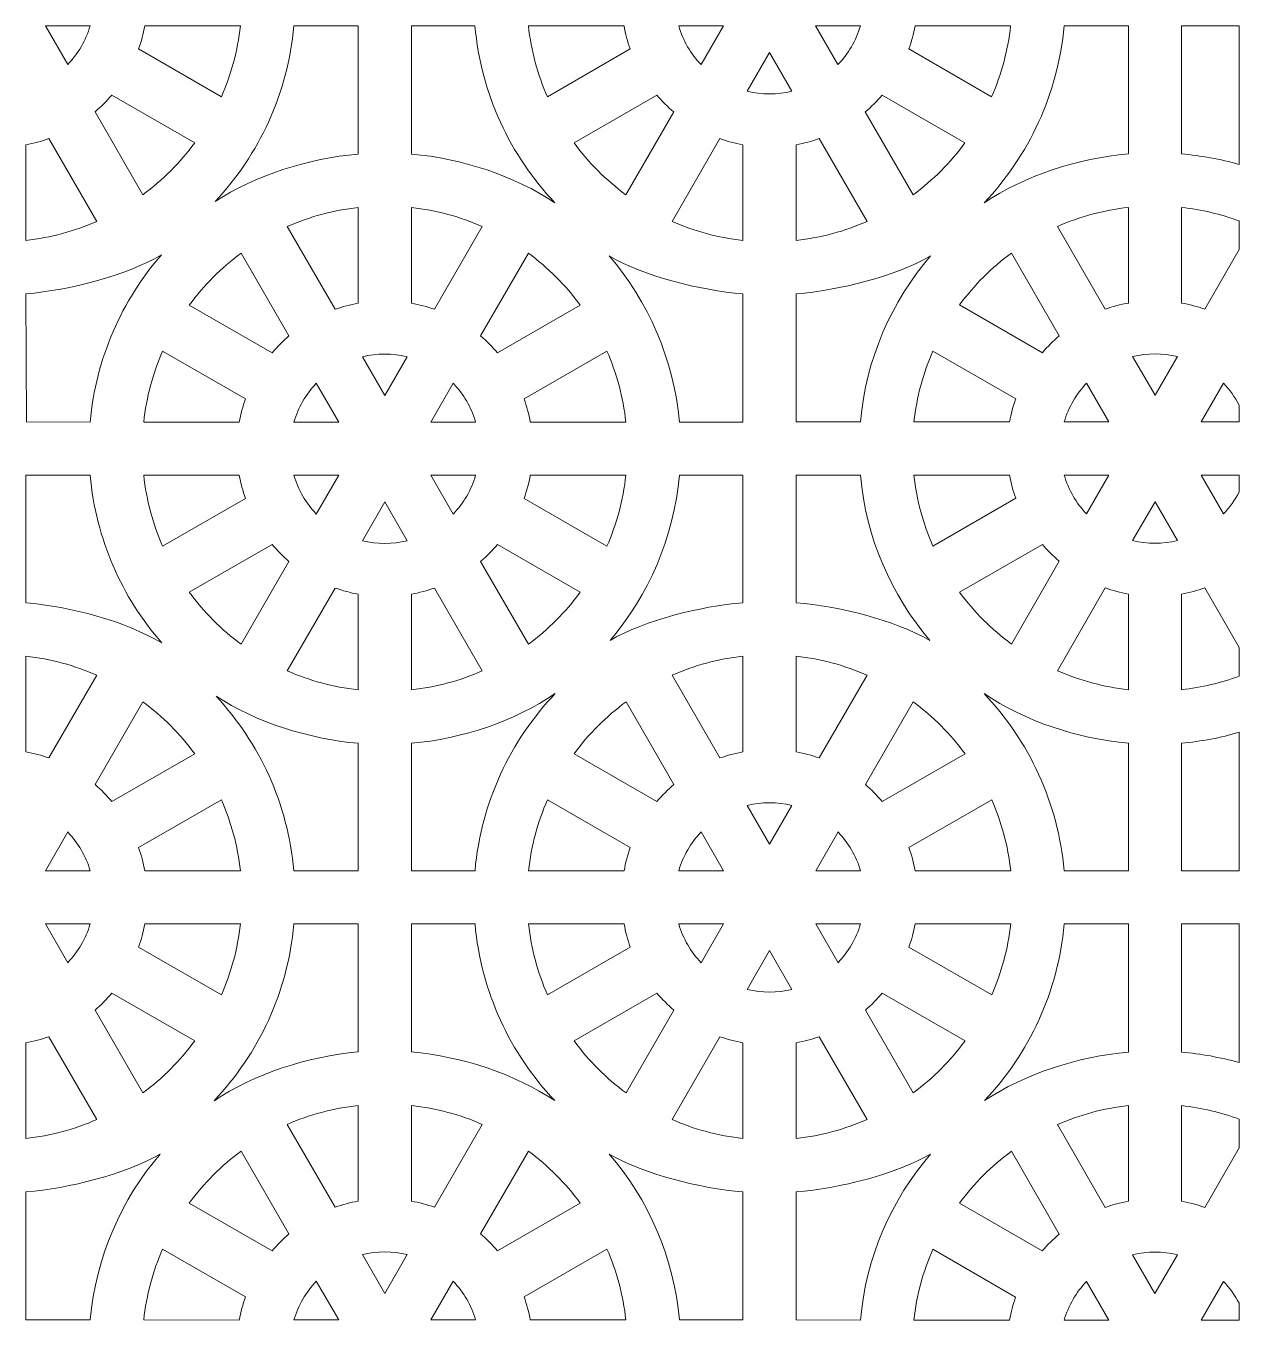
# Model space of a CAD drawing. Header units: centimetres. Extents: x -87 to 87, y -88 to 88.
# Drawn here: x 46.34 to 87.36, y -47.02 to -3.27 of the extents above; entities that cross this region are included whole.
import ezdxf

# ---------------------------------------------------------------- set-up
doc = ezdxf.new("R2010")
doc.units = ezdxf.units.CM
doc.header["$MEASUREMENT"] = 0
doc.layers.add('layer 1', color=7, linetype='Continuous')

msp = doc.modelspace()

# ---------------------------------------------------------------- linework, layer by layer
at = {"layer": 'layer 1', "color": 177, "lineweight": 9}
for points, knots in [([(47.00032, -3.27012), (47.00032, -3.27012), (47.75626, -4.57942), (47.75626, -4.57942), (47.75626, -4.57942), (48.10462, -4.21453), (48.36759, -3.76738), (48.51309, -3.27012), (48.51309, -3.27012), (48.51309, -3.27012), (47.00032, -3.27012), (47.00032, -3.27012)], [0, 0, 0, 0, 0.25, 0.25, 0.25, 0.25, 0.5, 0.5, 0.5, 0.5, 1, 1, 1, 1]), ([(52.95159, -5.66688), (52.95159, -5.66688), (50.15198, -4.05054), (50.15198, -4.05054), (50.15198, -4.05054), (50.24171, -3.79907), (50.31206, -3.53834), (50.36083, -3.27012), (50.36083, -3.27012), (50.36083, -3.27012), (53.59262, -3.27012), (53.59262, -3.27012), (53.59262, -3.27012), (53.50045, -4.1141), (53.28014, -4.91967), (52.95159, -5.66688)], [0, 0, 0, 0, 0.2, 0.2, 0.2, 0.2, 0.4, 0.4, 0.4, 0.4, 0.6, 0.6, 0.6, 0.6, 1, 1, 1, 1]), ([(57.57491, -3.27012), (57.57491, -3.27012), (55.4015, -3.27012), (55.4015, -3.27012), (55.4015, -3.27012), (55.19739, -5.55737), (54.2228, -7.62327), (52.73921, -9.20634), (52.73921, -9.20634), (54.08061, -8.32214), (55.88759, -7.75225), (57.5749, -7.60167), (57.5749, -7.60167), (57.5749, -7.60167), (57.57491, -3.27012), (57.57491, -3.27012)], [0, 0, 0, 0, 0.2, 0.2, 0.2, 0.2, 0.4, 0.4, 0.4, 0.4, 0.6, 0.6, 0.6, 0.6, 1, 1, 1, 1]), ([(59.37491, -3.27013), (59.37491, -3.27013), (61.52235, -3.27074), (61.52235, -3.27074), (61.52235, -3.27074), (61.72821, -5.57763), (62.71791, -7.65935), (64.2231, -9.24765), (64.2231, -9.24765), (62.86801, -8.33988), (61.08836, -7.75458), (59.37491, -7.60168), (59.37491, -7.60168), (59.37491, -7.60168), (59.37491, -3.27013), (59.37491, -3.27013)], [0, 0, 0, 0, 0.2, 0.2, 0.2, 0.2, 0.4, 0.4, 0.4, 0.4, 0.6, 0.6, 0.6, 0.6, 1, 1, 1, 1]), ([(63.33124, -3.27074), (63.33124, -3.27074), (66.56322, -3.27072), (66.56322, -3.27072), (66.56322, -3.27072), (66.612, -3.53891), (66.68206, -3.79968), (66.77179, -4.05113), (66.77179, -4.05113), (66.77179, -4.05113), (63.97237, -5.66739), (63.97237, -5.66739), (63.97237, -5.66739), (63.64382, -4.92019), (63.42343, -4.1147), (63.33124, -3.27074)], [0, 0, 0, 0, 0.2, 0.2, 0.2, 0.2, 0.4, 0.4, 0.4, 0.4, 0.6, 0.6, 0.6, 0.6, 1, 1, 1, 1]), ([(69.16765, -4.57997), (69.16765, -4.57997), (69.92354, -3.27074), (69.92354, -3.27074), (69.92354, -3.27074), (69.92354, -3.27074), (68.41076, -3.27074), (68.41076, -3.27074), (68.41076, -3.27074), (68.55626, -3.76794), (68.81928, -4.21507), (69.16765, -4.57997)], [0, 0, 0, 0, 0.25, 0.25, 0.25, 0.25, 0.5, 0.5, 0.5, 0.5, 1, 1, 1, 1]), ([(73.04128, -3.27072), (73.04128, -3.27072), (74.55402, -3.27074), (74.55402, -3.27074), (74.55402, -3.27074), (74.40851, -3.76797), (74.14551, -4.21508), (73.79717, -4.57994), (73.79717, -4.57994), (73.79717, -4.57994), (73.04128, -3.27072), (73.04128, -3.27072)], [0, 0, 0, 0, 0.25, 0.25, 0.25, 0.25, 0.5, 0.5, 0.5, 0.5, 1, 1, 1, 1]), ([(78.99249, -5.66741), (79.32104, -4.92022), (79.54135, -4.11469), (79.63353, -3.27074), (79.63353, -3.27074), (79.63353, -3.27074), (76.40155, -3.27074), (76.40155, -3.27074), (76.40155, -3.27074), (76.35279, -3.53889), (76.28262, -3.79961), (76.1929, -4.05103), (76.1929, -4.05103), (76.1929, -4.05103), (78.99249, -5.66741), (78.99249, -5.66741)], [0, 0, 0, 0, 0.2, 0.2, 0.2, 0.2, 0.4, 0.4, 0.4, 0.4, 0.6, 0.6, 0.6, 0.6, 1, 1, 1, 1]), ([(83.61577, -3.27075), (83.61577, -3.27075), (83.61576, -7.59777), (83.61576, -7.59777), (83.61576, -7.59777), (81.89986, -7.7509), (80.09805, -8.33767), (78.74171, -9.24765), (78.74171, -9.24765), (80.24688, -7.65937), (81.2356, -5.57815), (81.44148, -3.27125), (81.44148, -3.27125), (81.44148, -3.27125), (83.61577, -3.27075), (83.61577, -3.27075)], [0, 0, 0, 0, 0.2, 0.2, 0.2, 0.2, 0.4, 0.4, 0.4, 0.4, 0.6, 0.6, 0.6, 0.6, 1, 1, 1, 1]), ([(87.35908, -7.95032), (87.35908, -7.95032), (87.35906, -3.27044), (87.35906, -3.27044), (87.35906, -3.27044), (87.35906, -3.27044), (85.41577, -3.27074), (85.41577, -3.27074), (85.41577, -3.27074), (85.41577, -3.27074), (85.41577, -7.59778), (85.41577, -7.59778), (85.41577, -7.59778), (86.06314, -7.65554), (86.71966, -7.77503), (87.35908, -7.95032)], [0, 0, 0, 0, 0.2, 0.2, 0.2, 0.2, 0.4, 0.4, 0.4, 0.4, 0.6, 0.6, 0.6, 0.6, 1, 1, 1, 1]), ([(70.72607, -5.48072), (70.72607, -5.48072), (71.4824, -4.17071), (71.4824, -4.17071), (71.4824, -4.17071), (71.4824, -4.17071), (72.23878, -5.48074), (72.23878, -5.48074), (72.23878, -5.48074), (71.74402, -5.60073), (71.22083, -5.60068), (70.72607, -5.48072)], [0, 0, 0, 0, 0.25, 0.25, 0.25, 0.25, 0.5, 0.5, 0.5, 0.5, 1, 1, 1, 1]), ([(52.05007, -7.22485), (51.55745, -7.89428), (50.96543, -8.48577), (50.296, -8.97843), (50.296, -8.97843), (50.296, -8.97843), (48.68, -6.17944), (48.68, -6.17944), (48.68, -6.17944), (48.8852, -6.00481), (49.07612, -5.81389), (49.25076, -5.60868), (49.25076, -5.60868), (49.25076, -5.60868), (52.05007, -7.22485), (52.05007, -7.22485)], [0, 0, 0, 0, 0.2, 0.2, 0.2, 0.2, 0.4, 0.4, 0.4, 0.4, 0.6, 0.6, 0.6, 0.6, 1, 1, 1, 1]), ([(66.62766, -8.97934), (65.95826, -8.48672), (65.3664, -7.89482), (64.87377, -7.22542), (64.87377, -7.22542), (64.87377, -7.22542), (67.67302, -5.60927), (67.67302, -5.60927), (67.67302, -5.60927), (67.84767, -5.81449), (68.03863, -6.00542), (68.24384, -6.18006), (68.24384, -6.18006), (68.24384, -6.18006), (66.62766, -8.97934), (66.62766, -8.97934)], [0, 0, 0, 0, 0.2, 0.2, 0.2, 0.2, 0.4, 0.4, 0.4, 0.4, 0.6, 0.6, 0.6, 0.6, 1, 1, 1, 1]), ([(74.72092, -6.17994), (74.72092, -6.17994), (76.33713, -8.97933), (76.33713, -8.97933), (76.33713, -8.97933), (77.00653, -8.48671), (77.59843, -7.89482), (78.09105, -7.22542), (78.09105, -7.22542), (78.09105, -7.22542), (75.29169, -5.60916), (75.29169, -5.60916), (75.29169, -5.60916), (75.11706, -5.81436), (74.92613, -6.0053), (74.72092, -6.17994)], [0, 0, 0, 0, 0.2, 0.2, 0.2, 0.2, 0.4, 0.4, 0.4, 0.4, 0.6, 0.6, 0.6, 0.6, 1, 1, 1, 1]), ([(47.12187, -7.08065), (46.87041, -7.17038), (46.60964, -7.24057), (46.34143, -7.28935), (46.34143, -7.28935), (46.34143, -7.28935), (46.34146, -10.52131), (46.34146, -10.52131), (46.34146, -10.52131), (47.18542, -10.42914), (47.99084, -10.20854), (48.73806, -9.87998), (48.73806, -9.87998), (48.73806, -9.87998), (47.12187, -7.08065), (47.12187, -7.08065)], [0, 0, 0, 0, 0.2, 0.2, 0.2, 0.2, 0.4, 0.4, 0.4, 0.4, 0.6, 0.6, 0.6, 0.6, 1, 1, 1, 1]), ([(69.80203, -7.08121), (69.80203, -7.08121), (68.18582, -9.88054), (68.18582, -9.88054), (68.18582, -9.88054), (68.93302, -10.2091), (69.73842, -10.42953), (70.58237, -10.5217), (70.58237, -10.5217), (70.58237, -10.5217), (70.58237, -7.28988), (70.58237, -7.28988), (70.58237, -7.28988), (70.3142, -7.24112), (70.05347, -7.17094), (69.80203, -7.08121)], [0, 0, 0, 0, 0.2, 0.2, 0.2, 0.2, 0.4, 0.4, 0.4, 0.4, 0.6, 0.6, 0.6, 0.6, 1, 1, 1, 1]), ([(72.38237, -10.52178), (72.38237, -10.52178), (72.38237, -7.28987), (72.38237, -7.28987), (72.38237, -7.28987), (72.65055, -7.2411), (72.91131, -7.17093), (73.16276, -7.08119), (73.16276, -7.08119), (73.16276, -7.08119), (74.77911, -9.88078), (74.77911, -9.88078), (74.77911, -9.88078), (74.03189, -10.20934), (73.22633, -10.42959), (72.38237, -10.52178)], [0, 0, 0, 0, 0.2, 0.2, 0.2, 0.2, 0.4, 0.4, 0.4, 0.4, 0.6, 0.6, 0.6, 0.6, 1, 1, 1, 1]), ([(57.57491, -9.41055), (57.57491, -9.41055), (57.57494, -12.64251), (57.57494, -12.64251), (57.57494, -12.64251), (57.30674, -12.69129), (57.04598, -12.76141), (56.79453, -12.85114), (56.79453, -12.85114), (56.79453, -12.85114), (55.17819, -10.05159), (55.17819, -10.05159), (55.17819, -10.05159), (55.9254, -9.72303), (56.73095, -9.50271), (57.57491, -9.41055)], [0, 0, 0, 0, 0.2, 0.2, 0.2, 0.2, 0.4, 0.4, 0.4, 0.4, 0.6, 0.6, 0.6, 0.6, 1, 1, 1, 1]), ([(60.15532, -12.85121), (59.90386, -12.76148), (59.64309, -12.69129), (59.37488, -12.64251), (59.37488, -12.64251), (59.37488, -12.64251), (59.37491, -9.41055), (59.37491, -9.41055), (59.37491, -9.41055), (60.21887, -9.50272), (61.02429, -9.72332), (61.77151, -10.05188), (61.77151, -10.05188), (61.77151, -10.05188), (60.15532, -12.85121), (60.15532, -12.85121)], [0, 0, 0, 0, 0.2, 0.2, 0.2, 0.2, 0.4, 0.4, 0.4, 0.4, 0.6, 0.6, 0.6, 0.6, 1, 1, 1, 1]), ([(83.61577, -9.40665), (83.61577, -9.40665), (83.6158, -12.63861), (83.6158, -12.63861), (83.6158, -12.63861), (83.3476, -12.68739), (83.08684, -12.75751), (82.83539, -12.84724), (82.83539, -12.84724), (82.83539, -12.84724), (81.21905, -10.04769), (81.21905, -10.04769), (81.21905, -10.04769), (81.96626, -9.71913), (82.77181, -9.49881), (83.61577, -9.40665)], [0, 0, 0, 0, 0.2, 0.2, 0.2, 0.2, 0.4, 0.4, 0.4, 0.4, 0.6, 0.6, 0.6, 0.6, 1, 1, 1, 1]), ([(87.35907, -10.83313), (87.35907, -10.83313), (87.35908, -9.86463), (87.35908, -9.86463), (87.35908, -9.86463), (86.74276, -9.6366), (86.09161, -9.48045), (85.41577, -9.40665), (85.41577, -9.40665), (85.41577, -9.40665), (85.41574, -12.63861), (85.41574, -12.63861), (85.41574, -12.63861), (85.68395, -12.68739), (85.94472, -12.75758), (86.19618, -12.84731), (86.19618, -12.84731), (86.19618, -12.84731), (87.35907, -10.83313), (87.35907, -10.83313)], [0, 0, 0, 0, 0.16666667, 0.16666667, 0.16666667, 0.16666667, 0.33333333, 0.33333333, 0.33333333, 0.33333333, 0.5, 0.5, 0.5, 0.5, 0.66666667, 0.66666667, 0.66666667, 0.66666667, 1, 1, 1, 1]), ([(46.36072, -16.65188), (46.36072, -16.65188), (46.34146, -12.33018), (46.34146, -12.33018), (46.34146, -12.33018), (47.84279, -12.19621), (49.68711, -11.73024), (50.92378, -11.00628), (50.92378, -11.00628), (49.58292, -12.54941), (48.70714, -14.5074), (48.51489, -16.66174), (48.51489, -16.66174), (48.51489, -16.66174), (46.36072, -16.65188), (46.36072, -16.65188)], [0, 0, 0, 0, 0.2, 0.2, 0.2, 0.2, 0.4, 0.4, 0.4, 0.4, 0.6, 0.6, 0.6, 0.6, 1, 1, 1, 1]), ([(53.62023, -10.9531), (52.95081, -11.44574), (52.35888, -12.03756), (51.86626, -12.70695), (51.86626, -12.70695), (51.86626, -12.70695), (54.66563, -14.32316), (54.66563, -14.32316), (54.66563, -14.32316), (54.84027, -14.11796), (55.0312, -13.92706), (55.23642, -13.75241), (55.23642, -13.75241), (55.23642, -13.75241), (53.62023, -10.9531), (53.62023, -10.9531)], [0, 0, 0, 0, 0.2, 0.2, 0.2, 0.2, 0.4, 0.4, 0.4, 0.4, 0.6, 0.6, 0.6, 0.6, 1, 1, 1, 1]), ([(65.08352, -12.70701), (64.5909, -12.03758), (63.99888, -11.44609), (63.32945, -10.95343), (63.32945, -10.95343), (63.32945, -10.95343), (61.71345, -13.75242), (61.71345, -13.75242), (61.71345, -13.75242), (61.91865, -13.92705), (62.10957, -14.11797), (62.28421, -14.32318), (62.28421, -14.32318), (62.28421, -14.32318), (65.08352, -12.70701), (65.08352, -12.70701)], [0, 0, 0, 0, 0.2, 0.2, 0.2, 0.2, 0.4, 0.4, 0.4, 0.4, 0.6, 0.6, 0.6, 0.6, 1, 1, 1, 1]), ([(70.58238, -16.66174), (70.58238, -16.66174), (70.58239, -12.33073), (70.58239, -12.33073), (70.58239, -12.33073), (69.10945, -12.19928), (67.28132, -11.74829), (66.0618, -11.04763), (66.0618, -11.04763), (67.38248, -12.58431), (68.24442, -14.52659), (68.43495, -16.66174), (68.43495, -16.66174), (68.43495, -16.66174), (70.58238, -16.66174), (70.58238, -16.66174)], [0, 0, 0, 0, 0.2, 0.2, 0.2, 0.2, 0.4, 0.4, 0.4, 0.4, 0.6, 0.6, 0.6, 0.6, 1, 1, 1, 1]), ([(72.3818, -16.65784), (72.3818, -16.65784), (74.55575, -16.65784), (74.55575, -16.65784), (74.55575, -16.65784), (74.74612, -14.52449), (75.60677, -12.58369), (76.92556, -11.04763), (76.92556, -11.04763), (75.70581, -11.74843), (73.8548, -12.19945), (72.38157, -12.3308), (72.38157, -12.3308), (72.38157, -12.3308), (72.3818, -16.65784), (72.3818, -16.65784)], [0, 0, 0, 0, 0.2, 0.2, 0.2, 0.2, 0.4, 0.4, 0.4, 0.4, 0.6, 0.6, 0.6, 0.6, 1, 1, 1, 1]), ([(79.66109, -10.9492), (78.99167, -11.44184), (78.39974, -12.03366), (77.90712, -12.70305), (77.90712, -12.70305), (77.90712, -12.70305), (80.70649, -14.31926), (80.70649, -14.31926), (80.70649, -14.31926), (80.88113, -14.11406), (81.07206, -13.92316), (81.27728, -13.74851), (81.27728, -13.74851), (81.27728, -13.74851), (79.66109, -10.9492), (79.66109, -10.9492)], [0, 0, 0, 0, 0.2, 0.2, 0.2, 0.2, 0.4, 0.4, 0.4, 0.4, 0.6, 0.6, 0.6, 0.6, 1, 1, 1, 1]), ([(50.96484, -14.26498), (50.63627, -15.01221), (50.41594, -15.81775), (50.32377, -16.66173), (50.32377, -16.66173), (50.32377, -16.66173), (53.55572, -16.66181), (53.55572, -16.66181), (53.55572, -16.66181), (53.60448, -16.39358), (53.67457, -16.13275), (53.76433, -15.88125), (53.76433, -15.88125), (53.76433, -15.88125), (50.96484, -14.26498), (50.96484, -14.26498)], [0, 0, 0, 0, 0.2, 0.2, 0.2, 0.2, 0.4, 0.4, 0.4, 0.4, 0.6, 0.6, 0.6, 0.6, 1, 1, 1, 1]), ([(59.2313, -14.45163), (59.2313, -14.45163), (58.47493, -15.76172), (58.47493, -15.76172), (58.47493, -15.76172), (58.47493, -15.76172), (57.71861, -14.45163), (57.71861, -14.45163), (57.71861, -14.45163), (58.21329, -14.33171), (58.73662, -14.3317), (59.2313, -14.45163)], [0, 0, 0, 0, 0.25, 0.25, 0.25, 0.25, 0.5, 0.5, 0.5, 0.5, 1, 1, 1, 1]), ([(65.98504, -14.26498), (65.98504, -14.26498), (63.18543, -15.88132), (63.18543, -15.88132), (63.18543, -15.88132), (63.27516, -16.13279), (63.34551, -16.39352), (63.39428, -16.66174), (63.39428, -16.66174), (63.39428, -16.66174), (66.62607, -16.66174), (66.62607, -16.66174), (66.62607, -16.66174), (66.5339, -15.81776), (66.31359, -15.01219), (65.98504, -14.26498)], [0, 0, 0, 0, 0.2, 0.2, 0.2, 0.2, 0.4, 0.4, 0.4, 0.4, 0.6, 0.6, 0.6, 0.6, 1, 1, 1, 1]), ([(77.0057, -14.26108), (76.67713, -15.00831), (76.4568, -15.81385), (76.36463, -16.65783), (76.36463, -16.65783), (76.36463, -16.65783), (79.59658, -16.65791), (79.59658, -16.65791), (79.59658, -16.65791), (79.64534, -16.38968), (79.71543, -16.12885), (79.80519, -15.87735), (79.80519, -15.87735), (79.80519, -15.87735), (77.0057, -14.26108), (77.0057, -14.26108)], [0, 0, 0, 0, 0.2, 0.2, 0.2, 0.2, 0.4, 0.4, 0.4, 0.4, 0.6, 0.6, 0.6, 0.6, 1, 1, 1, 1]), ([(85.27216, -14.44773), (85.27216, -14.44773), (84.51579, -15.75782), (84.51579, -15.75782), (84.51579, -15.75782), (84.51579, -15.75782), (83.75947, -14.44773), (83.75947, -14.44773), (83.75947, -14.44773), (84.25415, -14.32781), (84.77748, -14.3278), (85.27216, -14.44773)], [0, 0, 0, 0, 0.25, 0.25, 0.25, 0.25, 0.5, 0.5, 0.5, 0.5, 1, 1, 1, 1]), ([(56.1602, -15.35244), (56.1602, -15.35244), (56.91609, -16.66174), (56.91609, -16.66174), (56.91609, -16.66174), (56.91609, -16.66174), (55.40329, -16.66174), (55.40329, -16.66174), (55.40329, -16.66174), (55.54879, -16.16451), (55.81181, -15.71737), (56.1602, -15.35244)], [0, 0, 0, 0, 0.25, 0.25, 0.25, 0.25, 0.5, 0.5, 0.5, 0.5, 1, 1, 1, 1]), ([(60.03377, -16.66174), (60.03377, -16.66174), (60.78971, -15.35244), (60.78971, -15.35244), (60.78971, -15.35244), (61.13807, -15.71733), (61.40104, -16.16448), (61.54654, -16.66174), (61.54654, -16.66174), (61.54654, -16.66174), (60.03377, -16.66174), (60.03377, -16.66174)], [0, 0, 0, 0, 0.25, 0.25, 0.25, 0.25, 0.5, 0.5, 0.5, 0.5, 1, 1, 1, 1]), ([(82.20106, -15.34854), (82.20106, -15.34854), (82.95695, -16.65784), (82.95695, -16.65784), (82.95695, -16.65784), (82.95695, -16.65784), (81.44415, -16.65784), (81.44415, -16.65784), (81.44415, -16.65784), (81.58965, -16.16061), (81.85267, -15.71347), (82.20106, -15.34854)], [0, 0, 0, 0, 0.25, 0.25, 0.25, 0.25, 0.5, 0.5, 0.5, 0.5, 1, 1, 1, 1]), ([(87.35907, -16.65784), (87.35907, -16.65784), (87.35908, -16.08838), (87.35908, -16.08838), (87.35908, -16.08838), (87.21838, -15.81672), (87.03987, -15.56778), (86.83057, -15.34854), (86.83057, -15.34854), (86.83057, -15.34854), (86.07463, -16.65784), (86.07463, -16.65784), (86.07463, -16.65784), (86.07463, -16.65784), (87.35907, -16.65784), (87.35907, -16.65784)], [0, 0, 0, 0, 0.2, 0.2, 0.2, 0.2, 0.4, 0.4, 0.4, 0.4, 0.6, 0.6, 0.6, 0.6, 1, 1, 1, 1]), ([(48.51489, -18.46174), (48.70761, -20.62126), (49.58724, -22.58336), (50.93358, -24.12813), (50.93358, -24.12813), (49.68221, -23.38339), (47.86775, -22.90398), (46.34151, -22.76779), (46.34151, -22.76779), (46.34151, -22.76779), (46.34151, -18.45722), (46.34151, -18.45722), (46.34151, -18.45722), (46.34151, -18.45722), (48.51489, -18.46174), (48.51489, -18.46174)], [0, 0, 0, 0, 0.2, 0.2, 0.2, 0.2, 0.4, 0.4, 0.4, 0.4, 0.6, 0.6, 0.6, 0.6, 1, 1, 1, 1]), ([(50.32378, -18.46174), (50.32378, -18.46174), (53.55576, -18.46172), (53.55576, -18.46172), (53.55576, -18.46172), (53.60454, -18.72991), (53.6746, -18.99068), (53.76433, -19.24213), (53.76433, -19.24213), (53.76433, -19.24213), (50.96491, -20.85839), (50.96491, -20.85839), (50.96491, -20.85839), (50.63636, -20.11119), (50.41597, -19.3057), (50.32378, -18.46174)], [0, 0, 0, 0, 0.2, 0.2, 0.2, 0.2, 0.4, 0.4, 0.4, 0.4, 0.6, 0.6, 0.6, 0.6, 1, 1, 1, 1]), ([(56.16019, -19.77097), (56.16019, -19.77097), (56.91608, -18.46174), (56.91608, -18.46174), (56.91608, -18.46174), (56.91608, -18.46174), (55.4033, -18.46174), (55.4033, -18.46174), (55.4033, -18.46174), (55.5488, -18.95894), (55.81182, -19.40607), (56.16019, -19.77097)], [0, 0, 0, 0, 0.25, 0.25, 0.25, 0.25, 0.5, 0.5, 0.5, 0.5, 1, 1, 1, 1]), ([(60.03382, -18.46172), (60.03382, -18.46172), (61.54656, -18.46174), (61.54656, -18.46174), (61.54656, -18.46174), (61.40105, -18.95897), (61.13805, -19.40608), (60.78971, -19.77094), (60.78971, -19.77094), (60.78971, -19.77094), (60.03382, -18.46172), (60.03382, -18.46172)], [0, 0, 0, 0, 0.25, 0.25, 0.25, 0.25, 0.5, 0.5, 0.5, 0.5, 1, 1, 1, 1]), ([(65.98503, -20.85841), (66.31358, -20.11122), (66.53389, -19.30569), (66.62607, -18.46174), (66.62607, -18.46174), (66.62607, -18.46174), (63.39409, -18.46174), (63.39409, -18.46174), (63.39409, -18.46174), (63.34533, -18.72989), (63.27516, -18.99061), (63.18544, -19.24203), (63.18544, -19.24203), (63.18544, -19.24203), (65.98503, -20.85841), (65.98503, -20.85841)], [0, 0, 0, 0, 0.2, 0.2, 0.2, 0.2, 0.4, 0.4, 0.4, 0.4, 0.6, 0.6, 0.6, 0.6, 1, 1, 1, 1]), ([(70.58413, -18.46174), (70.58413, -18.46174), (70.58521, -22.76786), (70.58521, -22.76786), (70.58521, -22.76786), (69.1189, -22.89871), (67.30656, -23.34623), (66.0911, -24.04149), (66.0911, -24.04149), (67.39518, -22.51027), (68.24581, -20.58104), (68.43494, -18.46175), (68.43494, -18.46175), (68.43494, -18.46175), (70.58413, -18.46174), (70.58413, -18.46174)], [0, 0, 0, 0, 0.2, 0.2, 0.2, 0.2, 0.4, 0.4, 0.4, 0.4, 0.6, 0.6, 0.6, 0.6, 1, 1, 1, 1]), ([(72.38512, -18.45784), (72.38512, -18.45784), (74.55575, -18.45784), (74.55575, -18.45784), (74.55575, -18.45784), (74.74504, -20.57892), (75.59695, -22.50964), (76.90293, -24.04149), (76.90293, -24.04149), (75.68723, -23.3461), (73.85099, -22.89855), (72.38439, -22.76779), (72.38439, -22.76779), (72.38439, -22.76779), (72.38512, -18.45784), (72.38512, -18.45784)], [0, 0, 0, 0, 0.2, 0.2, 0.2, 0.2, 0.4, 0.4, 0.4, 0.4, 0.6, 0.6, 0.6, 0.6, 1, 1, 1, 1]), ([(76.36464, -18.45784), (76.36464, -18.45784), (79.59662, -18.45782), (79.59662, -18.45782), (79.59662, -18.45782), (79.6454, -18.72601), (79.71546, -18.98678), (79.80519, -19.23823), (79.80519, -19.23823), (79.80519, -19.23823), (77.00577, -20.85449), (77.00577, -20.85449), (77.00577, -20.85449), (76.67722, -20.10729), (76.45683, -19.3018), (76.36464, -18.45784)], [0, 0, 0, 0, 0.2, 0.2, 0.2, 0.2, 0.4, 0.4, 0.4, 0.4, 0.6, 0.6, 0.6, 0.6, 1, 1, 1, 1]), ([(82.20105, -19.76707), (82.20105, -19.76707), (82.95694, -18.45784), (82.95694, -18.45784), (82.95694, -18.45784), (82.95694, -18.45784), (81.44416, -18.45784), (81.44416, -18.45784), (81.44416, -18.45784), (81.58966, -18.95504), (81.85268, -19.40217), (82.20105, -19.76707)], [0, 0, 0, 0, 0.25, 0.25, 0.25, 0.25, 0.5, 0.5, 0.5, 0.5, 1, 1, 1, 1]), ([(87.35908, -19.02725), (87.35908, -19.02725), (87.35908, -18.45782), (87.35908, -18.45782), (87.35908, -18.45782), (87.35908, -18.45782), (86.07468, -18.45782), (86.07468, -18.45782), (86.07468, -18.45782), (86.07468, -18.45782), (86.83057, -19.76704), (86.83057, -19.76704), (86.83057, -19.76704), (87.03986, -19.54782), (87.21836, -19.2989), (87.35908, -19.02725)], [0, 0, 0, 0, 0.2, 0.2, 0.2, 0.2, 0.4, 0.4, 0.4, 0.4, 0.6, 0.6, 0.6, 0.6, 1, 1, 1, 1]), ([(57.71861, -20.67172), (57.71861, -20.67172), (58.47494, -19.36171), (58.47494, -19.36171), (58.47494, -19.36171), (58.47494, -19.36171), (59.23132, -20.67174), (59.23132, -20.67174), (59.23132, -20.67174), (58.73656, -20.79173), (58.21337, -20.79168), (57.71861, -20.67172)], [0, 0, 0, 0, 0.25, 0.25, 0.25, 0.25, 0.5, 0.5, 0.5, 0.5, 1, 1, 1, 1]), ([(83.75947, -20.66782), (83.75947, -20.66782), (84.5158, -19.35781), (84.5158, -19.35781), (84.5158, -19.35781), (84.5158, -19.35781), (85.27218, -20.66784), (85.27218, -20.66784), (85.27218, -20.66784), (84.77742, -20.78783), (84.25423, -20.78778), (83.75947, -20.66782)], [0, 0, 0, 0, 0.25, 0.25, 0.25, 0.25, 0.5, 0.5, 0.5, 0.5, 1, 1, 1, 1]), ([(53.6202, -24.17034), (52.9508, -23.67772), (52.35894, -23.08582), (51.86631, -22.41642), (51.86631, -22.41642), (51.86631, -22.41642), (54.66556, -20.80027), (54.66556, -20.80027), (54.66556, -20.80027), (54.84021, -21.00549), (55.03117, -21.19642), (55.23638, -21.37106), (55.23638, -21.37106), (55.23638, -21.37106), (53.6202, -24.17034), (53.6202, -24.17034)], [0, 0, 0, 0, 0.2, 0.2, 0.2, 0.2, 0.4, 0.4, 0.4, 0.4, 0.6, 0.6, 0.6, 0.6, 1, 1, 1, 1]), ([(61.71346, -21.37094), (61.71346, -21.37094), (63.32967, -24.17033), (63.32967, -24.17033), (63.32967, -24.17033), (63.99907, -23.67771), (64.59097, -23.08582), (65.08359, -22.41642), (65.08359, -22.41642), (65.08359, -22.41642), (62.28423, -20.80016), (62.28423, -20.80016), (62.28423, -20.80016), (62.1096, -21.00536), (61.91867, -21.1963), (61.71346, -21.37094)], [0, 0, 0, 0, 0.2, 0.2, 0.2, 0.2, 0.4, 0.4, 0.4, 0.4, 0.6, 0.6, 0.6, 0.6, 1, 1, 1, 1]), ([(79.66106, -24.16644), (78.99166, -23.67382), (78.3998, -23.08192), (77.90717, -22.41252), (77.90717, -22.41252), (77.90717, -22.41252), (80.70642, -20.79637), (80.70642, -20.79637), (80.70642, -20.79637), (80.88107, -21.00159), (81.07203, -21.19252), (81.27724, -21.36716), (81.27724, -21.36716), (81.27724, -21.36716), (79.66106, -24.16644), (79.66106, -24.16644)], [0, 0, 0, 0, 0.2, 0.2, 0.2, 0.2, 0.4, 0.4, 0.4, 0.4, 0.6, 0.6, 0.6, 0.6, 1, 1, 1, 1]), ([(56.79457, -22.27221), (56.79457, -22.27221), (55.17836, -25.07154), (55.17836, -25.07154), (55.17836, -25.07154), (55.92556, -25.4001), (56.73096, -25.62053), (57.57491, -25.7127), (57.57491, -25.7127), (57.57491, -25.7127), (57.57491, -22.48088), (57.57491, -22.48088), (57.57491, -22.48088), (57.30674, -22.43212), (57.04601, -22.36194), (56.79457, -22.27221)], [0, 0, 0, 0, 0.2, 0.2, 0.2, 0.2, 0.4, 0.4, 0.4, 0.4, 0.6, 0.6, 0.6, 0.6, 1, 1, 1, 1]), ([(59.37491, -25.71278), (59.37491, -25.71278), (59.37491, -22.48087), (59.37491, -22.48087), (59.37491, -22.48087), (59.64309, -22.4321), (59.90385, -22.36193), (60.1553, -22.27219), (60.1553, -22.27219), (60.1553, -22.27219), (61.77165, -25.07178), (61.77165, -25.07178), (61.77165, -25.07178), (61.02443, -25.40034), (60.21887, -25.62059), (59.37491, -25.71278)], [0, 0, 0, 0, 0.2, 0.2, 0.2, 0.2, 0.4, 0.4, 0.4, 0.4, 0.6, 0.6, 0.6, 0.6, 1, 1, 1, 1]), ([(82.83543, -22.26831), (82.83543, -22.26831), (81.21922, -25.06764), (81.21922, -25.06764), (81.21922, -25.06764), (81.96642, -25.3962), (82.77182, -25.61663), (83.61577, -25.7088), (83.61577, -25.7088), (83.61577, -25.7088), (83.61577, -22.47698), (83.61577, -22.47698), (83.61577, -22.47698), (83.3476, -22.42822), (83.08687, -22.35804), (82.83543, -22.26831)], [0, 0, 0, 0, 0.2, 0.2, 0.2, 0.2, 0.4, 0.4, 0.4, 0.4, 0.6, 0.6, 0.6, 0.6, 1, 1, 1, 1]), ([(87.35908, -25.25121), (87.35908, -25.25121), (87.35908, -24.2825), (87.35908, -24.2825), (87.35908, -24.2825), (87.35908, -24.2825), (86.19616, -22.26829), (86.19616, -22.26829), (86.19616, -22.26829), (85.94471, -22.35803), (85.68395, -22.4282), (85.41577, -22.47697), (85.41577, -22.47697), (85.41577, -22.47697), (85.41577, -25.70888), (85.41577, -25.70888), (85.41577, -25.70888), (86.09156, -25.63507), (86.74277, -25.47914), (87.35908, -25.25121)], [0, 0, 0, 0, 0.16666667, 0.16666667, 0.16666667, 0.16666667, 0.33333333, 0.33333333, 0.33333333, 0.33333333, 0.5, 0.5, 0.5, 0.5, 0.66666667, 0.66666667, 0.66666667, 0.66666667, 1, 1, 1, 1]), ([(47.12192, -28.01732), (46.87046, -27.92759), (46.60969, -27.8574), (46.34148, -27.80862), (46.34148, -27.80862), (46.34148, -27.80862), (46.34151, -24.57666), (46.34151, -24.57666), (46.34151, -24.57666), (47.18547, -24.66883), (47.99089, -24.88943), (48.73811, -25.21799), (48.73811, -25.21799), (48.73811, -25.21799), (47.12192, -28.01732), (47.12192, -28.01732)], [0, 0, 0, 0, 0.2, 0.2, 0.2, 0.2, 0.4, 0.4, 0.4, 0.4, 0.6, 0.6, 0.6, 0.6, 1, 1, 1, 1]), ([(69.80485, -28.01738), (69.80485, -28.01738), (68.18864, -25.21805), (68.18864, -25.21805), (68.18864, -25.21805), (68.93584, -24.88949), (69.74124, -24.66906), (70.58519, -24.57689), (70.58519, -24.57689), (70.58519, -24.57689), (70.58519, -27.80871), (70.58519, -27.80871), (70.58519, -27.80871), (70.31702, -27.85747), (70.05629, -27.92765), (69.80485, -28.01738)], [0, 0, 0, 0, 0.2, 0.2, 0.2, 0.2, 0.4, 0.4, 0.4, 0.4, 0.6, 0.6, 0.6, 0.6, 1, 1, 1, 1]), ([(72.38519, -24.57681), (72.38519, -24.57681), (72.38519, -27.80872), (72.38519, -27.80872), (72.38519, -27.80872), (72.65337, -27.85749), (72.91413, -27.92766), (73.16558, -28.0174), (73.16558, -28.0174), (73.16558, -28.0174), (74.78193, -25.21781), (74.78193, -25.21781), (74.78193, -25.21781), (74.03471, -24.88925), (73.22915, -24.669), (72.38519, -24.57681)], [0, 0, 0, 0, 0.2, 0.2, 0.2, 0.2, 0.4, 0.4, 0.4, 0.4, 0.6, 0.6, 0.6, 0.6, 1, 1, 1, 1]), ([(52.05012, -27.87312), (51.5575, -27.20369), (50.96548, -26.6122), (50.29605, -26.11954), (50.29605, -26.11954), (50.29605, -26.11954), (48.68005, -28.91853), (48.68005, -28.91853), (48.68005, -28.91853), (48.88525, -29.09316), (49.07617, -29.28408), (49.25081, -29.48929), (49.25081, -29.48929), (49.25081, -29.48929), (52.05012, -27.87312), (52.05012, -27.87312)], [0, 0, 0, 0, 0.2, 0.2, 0.2, 0.2, 0.4, 0.4, 0.4, 0.4, 0.6, 0.6, 0.6, 0.6, 1, 1, 1, 1]), ([(55.49275, -31.82785), (55.49275, -31.82785), (57.5739, -31.82785), (57.5739, -31.82785), (57.5739, -31.82785), (57.5739, -31.82785), (57.57493, -27.52173), (57.57493, -27.52173), (57.57493, -27.52173), (55.89483, -27.3718), (54.11059, -26.80598), (52.77304, -25.92817), (52.77304, -25.92817), (54.2376, -27.50642), (55.199, -29.55808), (55.40155, -31.82785), (55.40155, -31.82785), (55.40155, -31.82785), (55.49275, -31.82785), (55.49275, -31.82785)], [0, 0, 0, 0, 0.16666667, 0.16666667, 0.16666667, 0.16666667, 0.33333333, 0.33333333, 0.33333333, 0.33333333, 0.5, 0.5, 0.5, 0.5, 0.66666667, 0.66666667, 0.66666667, 0.66666667, 1, 1, 1, 1]), ([(59.37312, -31.82814), (59.37312, -31.82814), (59.37411, -27.5218), (59.37411, -27.5218), (59.37411, -27.5218), (61.10934, -27.3671), (62.86855, -26.7689), (64.23488, -25.84142), (64.23488, -25.84142), (62.72464, -27.43091), (61.73145, -29.51635), (61.52517, -31.82785), (61.52517, -31.82785), (61.52517, -31.82785), (61.43443, -31.8276), (61.43443, -31.8276), (61.43443, -31.8276), (61.43443, -31.8276), (59.37312, -31.82814), (59.37312, -31.82814)], [0, 0, 0, 0, 0.16666667, 0.16666667, 0.16666667, 0.16666667, 0.33333333, 0.33333333, 0.33333333, 0.33333333, 0.5, 0.5, 0.5, 0.5, 0.66666667, 0.66666667, 0.66666667, 0.66666667, 1, 1, 1, 1]), ([(66.63048, -26.11925), (65.96108, -26.61187), (65.36922, -27.20377), (64.87659, -27.87317), (64.87659, -27.87317), (64.87659, -27.87317), (67.67584, -29.48932), (67.67584, -29.48932), (67.67584, -29.48932), (67.85049, -29.2841), (68.04145, -29.09317), (68.24666, -28.91853), (68.24666, -28.91853), (68.24666, -28.91853), (66.63048, -26.11925), (66.63048, -26.11925)], [0, 0, 0, 0, 0.2, 0.2, 0.2, 0.2, 0.4, 0.4, 0.4, 0.4, 0.6, 0.6, 0.6, 0.6, 1, 1, 1, 1]), ([(74.72374, -28.91865), (74.72374, -28.91865), (76.33995, -26.11926), (76.33995, -26.11926), (76.33995, -26.11926), (77.00935, -26.61188), (77.60125, -27.20377), (78.09387, -27.87317), (78.09387, -27.87317), (78.09387, -27.87317), (75.29451, -29.48943), (75.29451, -29.48943), (75.29451, -29.48943), (75.11988, -29.28423), (74.92895, -29.09329), (74.72374, -28.91865)], [0, 0, 0, 0, 0.2, 0.2, 0.2, 0.2, 0.4, 0.4, 0.4, 0.4, 0.6, 0.6, 0.6, 0.6, 1, 1, 1, 1]), ([(83.61535, -31.82784), (83.61535, -31.82784), (81.44522, -31.82784), (81.44522, -31.82784), (81.44522, -31.82784), (81.23893, -29.51634), (80.24575, -27.43091), (78.73552, -25.84143), (78.73552, -25.84143), (80.10039, -26.76652), (81.88329, -27.36322), (83.61579, -27.51783), (83.61579, -27.51783), (83.61579, -27.51783), (83.61535, -31.82784), (83.61535, -31.82784)], [0, 0, 0, 0, 0.2, 0.2, 0.2, 0.2, 0.4, 0.4, 0.4, 0.4, 0.6, 0.6, 0.6, 0.6, 1, 1, 1, 1]), ([(87.35907, -31.82784), (87.35907, -31.82784), (87.35908, -27.14762), (87.35908, -27.14762), (87.35908, -27.14762), (86.73434, -27.33264), (86.07999, -27.45858), (85.41084, -27.51823), (85.41084, -27.51823), (85.41084, -27.51823), (85.41191, -31.82784), (85.41191, -31.82784), (85.41191, -31.82784), (85.41191, -31.82784), (87.35907, -31.82784), (87.35907, -31.82784)], [0, 0, 0, 0, 0.2, 0.2, 0.2, 0.2, 0.4, 0.4, 0.4, 0.4, 0.6, 0.6, 0.6, 0.6, 1, 1, 1, 1]), ([(52.95164, -29.43109), (52.95164, -29.43109), (50.15203, -31.04743), (50.15203, -31.04743), (50.15203, -31.04743), (50.24176, -31.2989), (50.31211, -31.55963), (50.36088, -31.82785), (50.36088, -31.82785), (50.36088, -31.82785), (53.59267, -31.82785), (53.59267, -31.82785), (53.59267, -31.82785), (53.5005, -30.98387), (53.28019, -30.1783), (52.95164, -29.43109)], [0, 0, 0, 0, 0.2, 0.2, 0.2, 0.2, 0.4, 0.4, 0.4, 0.4, 0.6, 0.6, 0.6, 0.6, 1, 1, 1, 1]), ([(63.33406, -31.82785), (63.33406, -31.82785), (66.56604, -31.82787), (66.56604, -31.82787), (66.56604, -31.82787), (66.61482, -31.55968), (66.68488, -31.29891), (66.77461, -31.04746), (66.77461, -31.04746), (66.77461, -31.04746), (63.97519, -29.4312), (63.97519, -29.4312), (63.97519, -29.4312), (63.64664, -30.1784), (63.42625, -30.98389), (63.33406, -31.82785)], [0, 0, 0, 0, 0.2, 0.2, 0.2, 0.2, 0.4, 0.4, 0.4, 0.4, 0.6, 0.6, 0.6, 0.6, 1, 1, 1, 1]), ([(70.72889, -29.61787), (70.72889, -29.61787), (71.48522, -30.92788), (71.48522, -30.92788), (71.48522, -30.92788), (71.48522, -30.92788), (72.2416, -29.61785), (72.2416, -29.61785), (72.2416, -29.61785), (71.74684, -29.49786), (71.22365, -29.49791), (70.72889, -29.61787)], [0, 0, 0, 0, 0.25, 0.25, 0.25, 0.25, 0.5, 0.5, 0.5, 0.5, 1, 1, 1, 1]), ([(78.99531, -29.43118), (79.32386, -30.17837), (79.54417, -30.9839), (79.63635, -31.82785), (79.63635, -31.82785), (79.63635, -31.82785), (76.40437, -31.82785), (76.40437, -31.82785), (76.40437, -31.82785), (76.35561, -31.5597), (76.28544, -31.29898), (76.19572, -31.04756), (76.19572, -31.04756), (76.19572, -31.04756), (78.99531, -29.43118), (78.99531, -29.43118)], [0, 0, 0, 0, 0.2, 0.2, 0.2, 0.2, 0.4, 0.4, 0.4, 0.4, 0.6, 0.6, 0.6, 0.6, 1, 1, 1, 1]), ([(47.00037, -31.82785), (47.00037, -31.82785), (47.75631, -30.51855), (47.75631, -30.51855), (47.75631, -30.51855), (48.10467, -30.88344), (48.36764, -31.33059), (48.51314, -31.82785), (48.51314, -31.82785), (48.51314, -31.82785), (47.00037, -31.82785), (47.00037, -31.82785)], [0, 0, 0, 0, 0.25, 0.25, 0.25, 0.25, 0.5, 0.5, 0.5, 0.5, 1, 1, 1, 1]), ([(69.17047, -30.51862), (69.17047, -30.51862), (69.92636, -31.82785), (69.92636, -31.82785), (69.92636, -31.82785), (69.92636, -31.82785), (68.41358, -31.82785), (68.41358, -31.82785), (68.41358, -31.82785), (68.55908, -31.33065), (68.8221, -30.88352), (69.17047, -30.51862)], [0, 0, 0, 0, 0.25, 0.25, 0.25, 0.25, 0.5, 0.5, 0.5, 0.5, 1, 1, 1, 1]), ([(73.0441, -31.82787), (73.0441, -31.82787), (74.55684, -31.82785), (74.55684, -31.82785), (74.55684, -31.82785), (74.41133, -31.33062), (74.14833, -30.88351), (73.79999, -30.51865), (73.79999, -30.51865), (73.79999, -30.51865), (73.0441, -31.82787), (73.0441, -31.82787)], [0, 0, 0, 0, 0.25, 0.25, 0.25, 0.25, 0.5, 0.5, 0.5, 0.5, 1, 1, 1, 1]), ([(47.00042, -33.62783), (47.00042, -33.62783), (48.51316, -33.62785), (48.51316, -33.62785), (48.51316, -33.62785), (48.36765, -34.12508), (48.10465, -34.57219), (47.75631, -34.93705), (47.75631, -34.93705), (47.75631, -34.93705), (47.00042, -33.62783), (47.00042, -33.62783)], [0, 0, 0, 0, 0.25, 0.25, 0.25, 0.25, 0.5, 0.5, 0.5, 0.5, 1, 1, 1, 1]), ([(52.95163, -36.02452), (53.28018, -35.27733), (53.50049, -34.4718), (53.59267, -33.62785), (53.59267, -33.62785), (53.59267, -33.62785), (50.36069, -33.62785), (50.36069, -33.62785), (50.36069, -33.62785), (50.31193, -33.896), (50.24176, -34.15672), (50.15204, -34.40814), (50.15204, -34.40814), (50.15204, -34.40814), (52.95163, -36.02452), (52.95163, -36.02452)], [0, 0, 0, 0, 0.2, 0.2, 0.2, 0.2, 0.4, 0.4, 0.4, 0.4, 0.6, 0.6, 0.6, 0.6, 1, 1, 1, 1]), ([(57.57491, -33.62785), (57.57491, -33.62785), (57.57491, -33.62786), (57.57491, -33.62786), (57.57491, -33.62786), (57.57491, -33.62786), (57.5749, -37.95488), (57.5749, -37.95488), (57.5749, -37.95488), (55.859, -38.10801), (54.05719, -38.69478), (52.70085, -39.60476), (52.70085, -39.60476), (54.20602, -38.01648), (55.19566, -35.93476), (55.40154, -33.62786), (55.40154, -33.62786), (55.40154, -33.62786), (57.57491, -33.62786), (57.57491, -33.62786), (57.57491, -33.62786), (57.57491, -33.62786), (57.57491, -33.62785), (57.57491, -33.62785)], [0, 0, 0, 0, 0.14285714, 0.14285714, 0.14285714, 0.14285714, 0.28571429, 0.28571429, 0.28571429, 0.28571429, 0.42857143, 0.42857143, 0.42857143, 0.42857143, 0.57142857, 0.57142857, 0.57142857, 0.57142857, 0.71428571, 0.71428571, 0.71428571, 0.71428571, 1, 1, 1, 1]), ([(64.22125, -39.59971), (62.86663, -38.69265), (61.08753, -38.10772), (59.37491, -37.95489), (59.37491, -37.95489), (59.37491, -37.95489), (59.37491, -33.62785), (59.37491, -33.62785), (59.37491, -33.62785), (59.37491, -33.62785), (61.52517, -33.62785), (61.52517, -33.62785), (61.52517, -33.62785), (61.73081, -35.93236), (62.7187, -38.01205), (64.22125, -39.59971)], [0, 0, 0, 0, 0.2, 0.2, 0.2, 0.2, 0.4, 0.4, 0.4, 0.4, 0.6, 0.6, 0.6, 0.6, 1, 1, 1, 1]), ([(63.97512, -36.02461), (63.64655, -35.27738), (63.42622, -34.47184), (63.33405, -33.62786), (63.33405, -33.62786), (63.33405, -33.62786), (66.566, -33.62778), (66.566, -33.62778), (66.566, -33.62778), (66.61476, -33.89601), (66.68485, -34.15684), (66.77461, -34.40834), (66.77461, -34.40834), (66.77461, -34.40834), (63.97512, -36.02461), (63.97512, -36.02461)], [0, 0, 0, 0, 0.2, 0.2, 0.2, 0.2, 0.4, 0.4, 0.4, 0.4, 0.6, 0.6, 0.6, 0.6, 1, 1, 1, 1]), ([(69.17048, -34.93715), (69.17048, -34.93715), (69.92637, -33.62785), (69.92637, -33.62785), (69.92637, -33.62785), (69.92637, -33.62785), (68.41357, -33.62785), (68.41357, -33.62785), (68.41357, -33.62785), (68.55907, -34.12508), (68.82209, -34.57222), (69.17048, -34.93715)], [0, 0, 0, 0, 0.25, 0.25, 0.25, 0.25, 0.5, 0.5, 0.5, 0.5, 1, 1, 1, 1]), ([(73.04405, -33.62785), (73.04405, -33.62785), (73.79999, -34.93715), (73.79999, -34.93715), (73.79999, -34.93715), (74.14835, -34.57226), (74.41132, -34.12511), (74.55682, -33.62785), (74.55682, -33.62785), (74.55682, -33.62785), (73.04405, -33.62785), (73.04405, -33.62785)], [0, 0, 0, 0, 0.25, 0.25, 0.25, 0.25, 0.5, 0.5, 0.5, 0.5, 1, 1, 1, 1]), ([(78.99532, -36.02461), (78.99532, -36.02461), (76.19571, -34.40827), (76.19571, -34.40827), (76.19571, -34.40827), (76.28544, -34.1568), (76.35579, -33.89607), (76.40456, -33.62785), (76.40456, -33.62785), (76.40456, -33.62785), (79.63635, -33.62785), (79.63635, -33.62785), (79.63635, -33.62785), (79.54418, -34.47183), (79.32387, -35.2774), (78.99532, -36.02461)], [0, 0, 0, 0, 0.2, 0.2, 0.2, 0.2, 0.4, 0.4, 0.4, 0.4, 0.6, 0.6, 0.6, 0.6, 1, 1, 1, 1]), ([(78.74841, -39.60075), (80.25141, -38.01297), (81.23954, -35.9328), (81.44523, -33.62785), (81.44523, -33.62785), (81.44523, -33.62785), (83.61468, -33.62784), (83.61468, -33.62784), (83.61468, -33.62784), (83.61468, -33.62784), (83.61467, -37.95877), (83.61467, -37.95877), (83.61467, -37.95877), (81.90374, -38.11145), (80.10217, -38.69527), (78.74841, -39.60075)], [0, 0, 0, 0, 0.2, 0.2, 0.2, 0.2, 0.4, 0.4, 0.4, 0.4, 0.6, 0.6, 0.6, 0.6, 1, 1, 1, 1]), ([(87.35616, -38.31142), (86.71624, -38.13608), (86.06218, -38.01655), (85.41468, -37.95878), (85.41468, -37.95878), (85.41468, -37.95878), (85.41468, -33.62784), (85.41468, -33.62784), (85.41468, -33.62784), (85.41468, -33.62784), (87.35616, -33.62784), (87.35616, -33.62784), (87.35616, -33.62784), (87.35616, -33.62784), (87.35616, -38.31142), (87.35616, -38.31142)], [0, 0, 0, 0, 0.2, 0.2, 0.2, 0.2, 0.4, 0.4, 0.4, 0.4, 0.6, 0.6, 0.6, 0.6, 1, 1, 1, 1]), ([(72.24158, -35.83796), (72.24158, -35.83796), (71.48521, -34.52787), (71.48521, -34.52787), (71.48521, -34.52787), (71.48521, -34.52787), (70.72889, -35.83796), (70.72889, -35.83796), (70.72889, -35.83796), (71.22357, -35.95788), (71.7469, -35.95789), (72.24158, -35.83796)], [0, 0, 0, 0, 0.25, 0.25, 0.25, 0.25, 0.5, 0.5, 0.5, 0.5, 1, 1, 1, 1]), ([(48.68006, -36.53705), (48.68006, -36.53705), (50.29627, -39.33644), (50.29627, -39.33644), (50.29627, -39.33644), (50.96567, -38.84382), (51.55757, -38.25193), (52.05019, -37.58253), (52.05019, -37.58253), (52.05019, -37.58253), (49.25083, -35.96627), (49.25083, -35.96627), (49.25083, -35.96627), (49.0762, -36.17147), (48.88527, -36.36241), (48.68006, -36.53705)], [0, 0, 0, 0, 0.2, 0.2, 0.2, 0.2, 0.4, 0.4, 0.4, 0.4, 0.6, 0.6, 0.6, 0.6, 1, 1, 1, 1]), ([(66.63051, -39.33649), (65.96109, -38.84385), (65.36916, -38.25203), (64.87654, -37.58264), (64.87654, -37.58264), (64.87654, -37.58264), (67.67591, -35.96643), (67.67591, -35.96643), (67.67591, -35.96643), (67.85055, -36.17163), (68.04148, -36.36253), (68.2467, -36.53718), (68.2467, -36.53718), (68.2467, -36.53718), (66.63051, -39.33649), (66.63051, -39.33649)], [0, 0, 0, 0, 0.2, 0.2, 0.2, 0.2, 0.4, 0.4, 0.4, 0.4, 0.6, 0.6, 0.6, 0.6, 1, 1, 1, 1]), ([(78.0938, -37.58258), (77.60118, -38.25201), (77.00916, -38.8435), (76.33973, -39.33616), (76.33973, -39.33616), (76.33973, -39.33616), (74.72373, -36.53717), (74.72373, -36.53717), (74.72373, -36.53717), (74.92893, -36.36254), (75.11985, -36.17162), (75.29449, -35.96641), (75.29449, -35.96641), (75.29449, -35.96641), (78.0938, -37.58258), (78.0938, -37.58258)], [0, 0, 0, 0, 0.2, 0.2, 0.2, 0.2, 0.4, 0.4, 0.4, 0.4, 0.6, 0.6, 0.6, 0.6, 1, 1, 1, 1]), ([(46.34151, -40.87889), (46.34151, -40.87889), (46.34151, -37.64698), (46.34151, -37.64698), (46.34151, -37.64698), (46.60969, -37.59821), (46.87045, -37.52804), (47.1219, -37.4383), (47.1219, -37.4383), (47.1219, -37.4383), (48.73825, -40.23789), (48.73825, -40.23789), (48.73825, -40.23789), (47.99103, -40.56645), (47.18547, -40.7867), (46.34151, -40.87889)], [0, 0, 0, 0, 0.2, 0.2, 0.2, 0.2, 0.4, 0.4, 0.4, 0.4, 0.6, 0.6, 0.6, 0.6, 1, 1, 1, 1]), ([(70.58519, -40.87904), (70.58519, -40.87904), (70.58522, -37.64708), (70.58522, -37.64708), (70.58522, -37.64708), (70.31702, -37.5983), (70.05626, -37.52818), (69.80481, -37.43845), (69.80481, -37.43845), (69.80481, -37.43845), (68.18847, -40.238), (68.18847, -40.238), (68.18847, -40.238), (68.93568, -40.56656), (69.74123, -40.78688), (70.58519, -40.87904)], [0, 0, 0, 0, 0.2, 0.2, 0.2, 0.2, 0.4, 0.4, 0.4, 0.4, 0.6, 0.6, 0.6, 0.6, 1, 1, 1, 1]), ([(73.1656, -37.43838), (72.91414, -37.52811), (72.65337, -37.5983), (72.38516, -37.64708), (72.38516, -37.64708), (72.38516, -37.64708), (72.38519, -40.87904), (72.38519, -40.87904), (72.38519, -40.87904), (73.22915, -40.78687), (74.03457, -40.56627), (74.78179, -40.23771), (74.78179, -40.23771), (74.78179, -40.23771), (73.1656, -37.43838), (73.1656, -37.43838)], [0, 0, 0, 0, 0.2, 0.2, 0.2, 0.2, 0.4, 0.4, 0.4, 0.4, 0.6, 0.6, 0.6, 0.6, 1, 1, 1, 1]), ([(57.57491, -39.76376), (57.57491, -39.76376), (57.57494, -42.99572), (57.57494, -42.99572), (57.57494, -42.99572), (57.30674, -43.0445), (57.04598, -43.11462), (56.79453, -43.20435), (56.79453, -43.20435), (56.79453, -43.20435), (55.17819, -40.4048), (55.17819, -40.4048), (55.17819, -40.4048), (55.9254, -40.07624), (56.73095, -39.85592), (57.57491, -39.76376)], [0, 0, 0, 0, 0.2, 0.2, 0.2, 0.2, 0.4, 0.4, 0.4, 0.4, 0.6, 0.6, 0.6, 0.6, 1, 1, 1, 1]), ([(60.15532, -43.20442), (59.90386, -43.11469), (59.64309, -43.0445), (59.37488, -42.99572), (59.37488, -42.99572), (59.37488, -42.99572), (59.37491, -39.76376), (59.37491, -39.76376), (59.37491, -39.76376), (60.21887, -39.85593), (61.02429, -40.07653), (61.77151, -40.40509), (61.77151, -40.40509), (61.77151, -40.40509), (60.15532, -43.20442), (60.15532, -43.20442)], [0, 0, 0, 0, 0.2, 0.2, 0.2, 0.2, 0.4, 0.4, 0.4, 0.4, 0.6, 0.6, 0.6, 0.6, 1, 1, 1, 1]), ([(83.61468, -39.76765), (83.61468, -39.76765), (83.61471, -42.99961), (83.61471, -42.99961), (83.61471, -42.99961), (83.34651, -43.04839), (83.08575, -43.11851), (82.8343, -43.20824), (82.8343, -43.20824), (82.8343, -43.20824), (81.21796, -40.40869), (81.21796, -40.40869), (81.21796, -40.40869), (81.96517, -40.08013), (82.77072, -39.85981), (83.61468, -39.76765)], [0, 0, 0, 0, 0.2, 0.2, 0.2, 0.2, 0.4, 0.4, 0.4, 0.4, 0.6, 0.6, 0.6, 0.6, 1, 1, 1, 1]), ([(87.35907, -41.19222), (87.35907, -41.19222), (87.35908, -40.22604), (87.35908, -40.22604), (87.35908, -40.22604), (86.74243, -39.9978), (86.09091, -39.84149), (85.41468, -39.76765), (85.41468, -39.76765), (85.41468, -39.76765), (85.41465, -42.99961), (85.41465, -42.99961), (85.41465, -42.99961), (85.68286, -43.04839), (85.94363, -43.11858), (86.19509, -43.20831), (86.19509, -43.20831), (86.19509, -43.20831), (87.35907, -41.19222), (87.35907, -41.19222)], [0, 0, 0, 0, 0.16666667, 0.16666667, 0.16666667, 0.16666667, 0.33333333, 0.33333333, 0.33333333, 0.33333333, 0.5, 0.5, 0.5, 0.5, 0.66666667, 0.66666667, 0.66666667, 0.66666667, 1, 1, 1, 1]), ([(46.34094, -47.01495), (46.34094, -47.01495), (48.51489, -47.01495), (48.51489, -47.01495), (48.51489, -47.01495), (48.70526, -44.8816), (49.56591, -42.9408), (50.8847, -41.40474), (50.8847, -41.40474), (49.66495, -42.10554), (47.81394, -42.55656), (46.34071, -42.68791), (46.34071, -42.68791), (46.34071, -42.68791), (46.34094, -47.01495), (46.34094, -47.01495)], [0, 0, 0, 0, 0.2, 0.2, 0.2, 0.2, 0.4, 0.4, 0.4, 0.4, 0.6, 0.6, 0.6, 0.6, 1, 1, 1, 1]), ([(53.62023, -41.30631), (52.95081, -41.79895), (52.35888, -42.39077), (51.86626, -43.06016), (51.86626, -43.06016), (51.86626, -43.06016), (54.66563, -44.67637), (54.66563, -44.67637), (54.66563, -44.67637), (54.84027, -44.47117), (55.0312, -44.28027), (55.23642, -44.10562), (55.23642, -44.10562), (55.23642, -44.10562), (53.62023, -41.30631), (53.62023, -41.30631)], [0, 0, 0, 0, 0.2, 0.2, 0.2, 0.2, 0.4, 0.4, 0.4, 0.4, 0.6, 0.6, 0.6, 0.6, 1, 1, 1, 1]), ([(65.08352, -43.06022), (64.5909, -42.39079), (63.99888, -41.7993), (63.32945, -41.30664), (63.32945, -41.30664), (63.32945, -41.30664), (61.71345, -44.10563), (61.71345, -44.10563), (61.71345, -44.10563), (61.91865, -44.28026), (62.10957, -44.47118), (62.28421, -44.67639), (62.28421, -44.67639), (62.28421, -44.67639), (65.08352, -43.06022), (65.08352, -43.06022)], [0, 0, 0, 0, 0.2, 0.2, 0.2, 0.2, 0.4, 0.4, 0.4, 0.4, 0.6, 0.6, 0.6, 0.6, 1, 1, 1, 1]), ([(68.43495, -47.01495), (68.24458, -44.88164), (67.38385, -42.94102), (66.06507, -41.40502), (66.06507, -41.40502), (67.28442, -42.10554), (69.11246, -42.5565), (70.58518, -42.68792), (70.58518, -42.68792), (70.58518, -42.68792), (70.58519, -47.01495), (70.58519, -47.01495), (70.58519, -47.01495), (70.58519, -47.01495), (68.43495, -47.01495), (68.43495, -47.01495)], [0, 0, 0, 0, 0.2, 0.2, 0.2, 0.2, 0.4, 0.4, 0.4, 0.4, 0.6, 0.6, 0.6, 0.6, 1, 1, 1, 1]), ([(76.92651, -41.40625), (75.60658, -42.9427), (74.74513, -44.8844), (74.55466, -47.01884), (74.55466, -47.01884), (74.55466, -47.01884), (72.38519, -47.01495), (72.38519, -47.01495), (72.38519, -47.01495), (72.38519, -47.01495), (72.38519, -42.68791), (72.38519, -42.68791), (72.38519, -42.68791), (73.85712, -42.55656), (75.70759, -42.1061), (76.92651, -41.40625)], [0, 0, 0, 0, 0.2, 0.2, 0.2, 0.2, 0.4, 0.4, 0.4, 0.4, 0.6, 0.6, 0.6, 0.6, 1, 1, 1, 1]), ([(79.66, -41.3102), (78.99058, -41.80284), (78.39865, -42.39466), (77.90603, -43.06405), (77.90603, -43.06405), (77.90603, -43.06405), (80.7054, -44.68026), (80.7054, -44.68026), (80.7054, -44.68026), (80.88004, -44.47506), (81.07097, -44.28416), (81.27619, -44.10951), (81.27619, -44.10951), (81.27619, -44.10951), (79.66, -41.3102), (79.66, -41.3102)], [0, 0, 0, 0, 0.2, 0.2, 0.2, 0.2, 0.4, 0.4, 0.4, 0.4, 0.6, 0.6, 0.6, 0.6, 1, 1, 1, 1]), ([(50.96484, -44.61819), (50.63627, -45.36542), (50.41594, -46.17096), (50.32377, -47.01494), (50.32377, -47.01494), (50.32377, -47.01494), (53.55572, -47.01502), (53.55572, -47.01502), (53.55572, -47.01502), (53.60448, -46.74679), (53.67457, -46.48596), (53.76433, -46.23446), (53.76433, -46.23446), (53.76433, -46.23446), (50.96484, -44.61819), (50.96484, -44.61819)], [0, 0, 0, 0, 0.2, 0.2, 0.2, 0.2, 0.4, 0.4, 0.4, 0.4, 0.6, 0.6, 0.6, 0.6, 1, 1, 1, 1]), ([(65.98504, -44.61819), (65.98504, -44.61819), (63.18543, -46.23453), (63.18543, -46.23453), (63.18543, -46.23453), (63.27516, -46.486), (63.34551, -46.74673), (63.39428, -47.01495), (63.39428, -47.01495), (63.39428, -47.01495), (66.62607, -47.01495), (66.62607, -47.01495), (66.62607, -47.01495), (66.5339, -46.17097), (66.31359, -45.3654), (65.98504, -44.61819)], [0, 0, 0, 0, 0.2, 0.2, 0.2, 0.2, 0.4, 0.4, 0.4, 0.4, 0.6, 0.6, 0.6, 0.6, 1, 1, 1, 1]), ([(77.00461, -44.62208), (76.67604, -45.36931), (76.45571, -46.17485), (76.36354, -47.01883), (76.36354, -47.01883), (76.36354, -47.01883), (79.59549, -47.01891), (79.59549, -47.01891), (79.59549, -47.01891), (79.64425, -46.75068), (79.71434, -46.48985), (79.8041, -46.23835), (79.8041, -46.23835), (79.8041, -46.23835), (77.00461, -44.62208), (77.00461, -44.62208)], [0, 0, 0, 0, 0.2, 0.2, 0.2, 0.2, 0.4, 0.4, 0.4, 0.4, 0.6, 0.6, 0.6, 0.6, 1, 1, 1, 1]), ([(59.2313, -44.80484), (59.2313, -44.80484), (58.47493, -46.11493), (58.47493, -46.11493), (58.47493, -46.11493), (58.47493, -46.11493), (57.71861, -44.80484), (57.71861, -44.80484), (57.71861, -44.80484), (58.21329, -44.68492), (58.73662, -44.68491), (59.2313, -44.80484)], [0, 0, 0, 0, 0.25, 0.25, 0.25, 0.25, 0.5, 0.5, 0.5, 0.5, 1, 1, 1, 1]), ([(85.27107, -44.80873), (85.27107, -44.80873), (84.5147, -46.11882), (84.5147, -46.11882), (84.5147, -46.11882), (84.5147, -46.11882), (83.75838, -44.80873), (83.75838, -44.80873), (83.75838, -44.80873), (84.25306, -44.68881), (84.77639, -44.6888), (85.27107, -44.80873)], [0, 0, 0, 0, 0.25, 0.25, 0.25, 0.25, 0.5, 0.5, 0.5, 0.5, 1, 1, 1, 1]), ([(56.1602, -45.70565), (56.1602, -45.70565), (56.91609, -47.01495), (56.91609, -47.01495), (56.91609, -47.01495), (56.91609, -47.01495), (55.40329, -47.01495), (55.40329, -47.01495), (55.40329, -47.01495), (55.54879, -46.51772), (55.81181, -46.07058), (56.1602, -45.70565)], [0, 0, 0, 0, 0.25, 0.25, 0.25, 0.25, 0.5, 0.5, 0.5, 0.5, 1, 1, 1, 1]), ([(60.03377, -47.01495), (60.03377, -47.01495), (60.78971, -45.70565), (60.78971, -45.70565), (60.78971, -45.70565), (61.13807, -46.07054), (61.40104, -46.51769), (61.54654, -47.01495), (61.54654, -47.01495), (61.54654, -47.01495), (60.03377, -47.01495), (60.03377, -47.01495)], [0, 0, 0, 0, 0.25, 0.25, 0.25, 0.25, 0.5, 0.5, 0.5, 0.5, 1, 1, 1, 1]), ([(82.19997, -45.70954), (82.19997, -45.70954), (82.95586, -47.01884), (82.95586, -47.01884), (82.95586, -47.01884), (82.95586, -47.01884), (81.44306, -47.01884), (81.44306, -47.01884), (81.44306, -47.01884), (81.58856, -46.52161), (81.85158, -46.07447), (82.19997, -45.70954)], [0, 0, 0, 0, 0.25, 0.25, 0.25, 0.25, 0.5, 0.5, 0.5, 0.5, 1, 1, 1, 1]), ([(87.35906, -47.01884), (87.35906, -47.01884), (87.35908, -46.45148), (87.35908, -46.45148), (87.35908, -46.45148), (87.21821, -46.179), (87.03932, -45.92934), (86.82948, -45.70954), (86.82948, -45.70954), (86.82948, -45.70954), (86.07354, -47.01884), (86.07354, -47.01884), (86.07354, -47.01884), (86.07354, -47.01884), (87.35906, -47.01884), (87.35906, -47.01884)], [0, 0, 0, 0, 0.2, 0.2, 0.2, 0.2, 0.4, 0.4, 0.4, 0.4, 0.6, 0.6, 0.6, 0.6, 1, 1, 1, 1])]:
    msp.add_open_spline(points, degree=3, knots=knots, dxfattribs=at)

doc.saveas('drawing.dxf')
